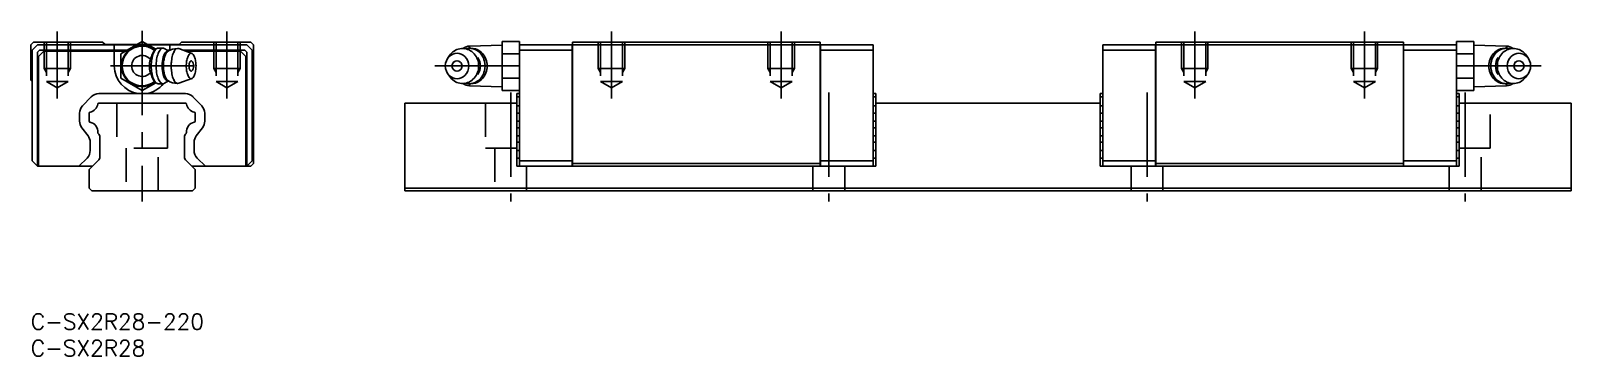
# Model space of a CAD drawing. Extents: x 0 to 291, y -8 to 53.
import ezdxf

# ---------------------------------------------------------------- set-up
doc = ezdxf.new("R2010")
doc.units = 0
doc.header["$LTSCALE"] = 0.5
doc.linetypes.add('CENTER', pattern=[50.8, 31.75, -6.35, 6.35, -6.35])
doc.linetypes.add('DASHED', pattern=[19.05, 12.7, -6.35])
doc.layers.get('0').update_dxf_attribs({"linetype": 'CONTINUOUS'})
doc.layers.add('CENTER', color=1, linetype='CENTER')
doc.styles.get("Standard").update_dxf_attribs({"font": 'txt.shx', "height": 3, "bigfont": 'bigfont.shx'})

# ---------------------------------------------------------------- blocks, each defined once
blk = doc.blocks.new('*U36')
at = {"color": 7, "linetype": 'CONTINUOUS'}
blk.add_text('C-SX2R28-220', height=3, dxfattribs=at).set_placement((0, -3))
blk = doc.blocks.new('*U37')
at = {"color": 7, "linetype": 'CONTINUOUS'}
blk.add_text('C-SX2R28', height=3, dxfattribs=at).set_placement((0, -8))

msp = doc.modelspace()

# ---------------------------------------------------------------- linework, layer by layer
at = {"color": 7, "linetype": 'CONTINUOUS'}
for p, q in [((0.5, 51.16), (0, 50.66)), ((0, 50.66), (0, 43.96)), ((1.25, 50.66), (0.25, 49.66)), ((0.25, 49.66), (0.25, 28.76)), ((13.55, 51.16), (0.5, 51.16)), ((40.75, 50.66), (1.25, 50.66)), ((1.66, 49.66), (1.25, 49.24)), ((1.45, 48.46), (2.45, 49.46)), ((18.2, 49.66), (1.66, 49.66)), ((17.85, 49.46), (2.45, 49.46)), ((14, 50.7), (13.55, 51.16)), ((28, 50.7), (14, 50.7)), ((15.75, 50.66), (15.75, 49.66)), ((15.75, 46.66), (15.75, 49.46)), ((21, 51.27), (17, 48.97)), ((23.55, 49.8), (21, 51.27)), ((23.29, 49.49), (23.52, 49.77)), ((24.93, 50), (24.05, 50.01)), ((25.95, 49.46), (25.22, 49.92)), ((26.32, 49.66), (25.64, 49.66)), ((26.32, 49.66), (25.64, 49.66)), ((26.32, 49.66), (25.64, 49.66)), ((25.95, 49.46), (25.85, 49.46)), ((26.25, 50.66), (26.25, 49.66)), ((27.92, 49.92), (30.37, 49.03)), ((28.45, 51.16), (28, 50.7)), ((41.5, 51.16), (28.45, 51.16)), ((40.34, 49.66), (28.66, 49.66)), ((39.55, 49.46), (29.21, 49.46)), ((39.55, 49.46), (40.55, 48.46)), ((40.75, 49.24), (40.34, 49.66)), ((41.75, 49.66), (40.75, 50.66)), ((42, 50.66), (41.5, 51.16)), ((41.75, 28.76), (41.75, 49.66)), ((42, 28.26), (42, 50.66)), ((82.97, 50.01), (82.58, 50.01)), ((88.87, 50.56), (82.73, 50.39)), ((82.73, 50.01), (82.73, 50.39)), ((92.17, 51.27), (88.87, 51.27)), ((88.87, 42.04), (88.87, 51.27)), ((92.17, 51.27), (92.17, 27.76)), ((92.17, 50.66), (102.12, 50.66)), ((92.17, 49.66), (102.12, 49.66)), ((102.12, 27.76), (102.12, 50.66)), ((102.17, 50.61), (102.12, 50.61)), ((102.17, 49.64), (102.12, 49.64)), ((102.17, 51.16), (148.87, 51.16)), ((102.17, 27.76), (102.17, 51.16)), ((102.17, 50.66), (148.87, 50.66)), ((148.87, 51.16), (148.87, 27.76)), ((148.87, 50.61), (148.92, 50.61)), ((148.87, 49.64), (148.92, 49.64)), ((148.92, 50.66), (158.87, 50.66)), ((148.92, 50.66), (148.92, 27.76)), ((148.92, 49.66), (158.87, 49.66)), ((158.87, 27.76), (158.87, 50.66)), ((202.17, 27.76), (202.17, 50.66)), ((212.12, 50.66), (202.17, 50.66)), ((212.12, 49.66), (202.17, 49.66)), ((212.12, 50.66), (212.12, 27.76)), ((212.17, 50.61), (212.12, 50.61)), ((212.17, 49.64), (212.12, 49.64)), ((258.87, 51.16), (212.17, 51.16)), ((212.17, 51.16), (212.17, 27.76)), ((258.87, 50.66), (212.17, 50.66)), ((258.87, 27.76), (258.87, 51.16)), ((258.87, 50.61), (258.92, 50.61)), ((258.87, 49.64), (258.92, 49.64)), ((268.87, 50.66), (258.92, 50.66)), ((258.92, 27.76), (258.92, 50.66)), ((268.87, 49.66), (258.92, 49.66)), ((268.87, 51.27), (268.87, 27.76)), ((268.87, 51.27), (272.17, 51.27)), ((272.17, 42.04), (272.17, 51.27)), ((272.17, 50.56), (278.32, 50.39)), ((278.08, 50.01), (278.46, 50.01)), ((278.32, 50.01), (278.32, 50.39)), ((1.25, 49.24), (1.25, 27.76)), ((1.45, 48.46), (1.45, 27.76)), ((17, 48.97), (17, 44.35)), ((40.55, 27.76), (40.55, 48.46)), ((40.75, 27.76), (40.75, 49.24)), ((78.96, 48.6), (78.6, 48.07)), ((92.17, 48.97), (88.87, 48.97)), ((268.87, 48.97), (272.17, 48.97)), ((282.08, 48.6), (282.44, 48.07)), ((0, 43.96), (0.25, 43.71)), ((17, 44.35), (21, 42.04)), ((23.29, 43.82), (23.52, 43.55)), ((25.95, 43.86), (25.22, 43.39)), ((25.85, 43.86), (25.95, 43.86)), ((27.92, 43.39), (30.37, 44.28)), ((78.6, 45.24), (78.96, 44.71)), ((92.17, 44.35), (88.87, 44.35)), ((268.87, 44.35), (272.17, 44.35)), ((282.44, 45.24), (282.08, 44.71)), ((9.77, 39.17), (11.41, 40.85)), ((12.84, 41.46), (29.16, 41.46)), ((21, 42.04), (23.55, 43.51)), ((24.05, 43.3), (24.93, 43.31)), ((30.59, 40.85), (32.23, 39.17)), ((82.58, 43.31), (82.97, 43.31)), ((82.73, 42.92), (82.73, 43.31)), ((82.73, 42.92), (88.87, 42.76)), ((92.17, 42.04), (88.87, 42.04)), ((91.67, 41.46), (91.67, 27.76)), ((92.17, 41.46), (91.67, 41.46)), ((92.17, 40.85), (91.67, 40.85)), ((158.87, 41.46), (159.37, 41.46)), ((158.87, 40.85), (159.37, 40.85)), ((159.37, 27.76), (159.37, 41.46)), ((202.17, 41.46), (201.67, 41.46)), ((201.67, 27.76), (201.67, 41.46)), ((202.17, 40.85), (201.67, 40.85)), ((268.87, 42.04), (272.17, 42.04)), ((268.87, 41.46), (269.37, 41.46)), ((268.87, 40.85), (269.37, 40.85)), ((269.37, 41.46), (269.37, 27.76)), ((278.32, 42.92), (272.17, 42.76)), ((278.46, 43.31), (278.08, 43.31)), ((278.32, 42.92), (278.32, 43.31)), ((9.2, 36.25), (9.2, 37.77)), ((11, 36.25), (11, 37.77)), ((12.84, 39.66), (29.16, 39.66)), ((31, 37.77), (31, 36.25)), ((32.8, 37.77), (32.8, 36.25)), ((70.52, 39.66), (91.67, 39.66)), ((70.52, 23.16), (70.52, 39.66)), ((92.17, 39.17), (91.67, 39.17)), ((92.17, 37.77), (91.67, 37.77)), ((158.87, 39.17), (159.37, 39.17)), ((158.87, 37.77), (159.37, 37.77)), ((159.37, 39.66), (201.67, 39.66)), ((202.17, 39.17), (201.67, 39.17)), ((202.17, 37.77), (201.67, 37.77)), ((268.87, 39.17), (269.37, 39.17)), ((268.87, 37.77), (269.37, 37.77)), ((269.37, 39.66), (290.52, 39.66)), ((290.52, 23.16), (290.52, 39.66)), ((10.79, 33.49), (9.61, 35.03)), ((32.39, 35.03), (31.21, 33.49)), ((92.17, 36.25), (91.67, 36.25)), ((92.17, 35.03), (91.67, 35.03)), ((158.87, 36.25), (159.37, 36.25)), ((158.87, 35.03), (159.37, 35.03)), ((202.17, 36.25), (201.67, 36.25)), ((202.17, 35.03), (201.67, 35.03)), ((268.87, 36.25), (269.37, 36.25)), ((268.87, 35.03), (269.37, 35.03)), ((11.2, 30.73), (11.2, 32.28)), ((12.85, 33.8), (12.71, 33.94)), ((13, 29.36), (13, 33.45)), ((29, 33.45), (29, 29.36)), ((29.29, 33.94), (29.15, 33.8)), ((30.8, 32.28), (30.8, 30.73)), ((92.17, 33.49), (91.67, 33.49)), ((92.17, 32.28), (91.67, 32.28)), ((158.87, 33.49), (159.37, 33.49)), ((158.87, 32.28), (159.37, 32.28)), ((202.17, 33.49), (201.67, 33.49)), ((202.17, 32.28), (201.67, 32.28)), ((268.87, 33.49), (269.37, 33.49)), ((268.87, 32.28), (269.37, 32.28)), ((9.05, 27.76), (10.61, 29.32)), ((31.39, 29.32), (32.95, 27.76)), ((92.17, 30.73), (91.67, 30.73)), ((92.17, 29.32), (91.67, 29.32)), ((158.87, 30.73), (159.37, 30.73)), ((158.87, 29.32), (159.37, 29.32)), ((202.17, 30.73), (201.67, 30.73)), ((202.17, 29.32), (201.67, 29.32)), ((268.87, 30.73), (269.37, 30.73)), ((268.87, 29.32), (269.37, 29.32)), ((0.25, 28.76), (1.25, 27.76)), ((11.6, 27.76), (1.25, 27.76)), ((11, 27.05), (11, 23.66)), ((12.85, 29.01), (11.07, 27.23)), ((30.93, 27.23), (29.15, 29.01)), ((41.5, 27.76), (30.4, 27.76)), ((31, 23.66), (31, 27.05)), ((40.75, 27.76), (41.75, 28.76)), ((41.5, 27.76), (42, 28.26)), ((102.12, 27.76), (91.67, 27.76)), ((92.17, 28.76), (102.12, 28.76)), ((102.17, 28.78), (102.12, 28.78)), ((102.17, 27.81), (102.12, 27.81)), ((102.17, 28.26), (148.87, 28.26)), ((148.87, 27.76), (102.17, 27.76)), ((148.87, 28.78), (148.92, 28.78)), ((148.87, 27.81), (148.92, 27.81)), ((148.92, 28.76), (158.87, 28.76)), ((148.92, 27.76), (159.37, 27.76)), ((212.12, 27.76), (201.67, 27.76)), ((212.12, 28.76), (202.17, 28.76)), ((212.17, 28.78), (212.12, 28.78)), ((212.17, 27.81), (212.12, 27.81)), ((258.87, 28.26), (212.17, 28.26)), ((212.17, 27.76), (258.87, 27.76)), ((258.87, 28.78), (258.92, 28.78)), ((258.87, 27.81), (258.92, 27.81)), ((268.87, 28.76), (258.92, 28.76)), ((258.92, 27.76), (269.37, 27.76)), ((11, 23.66), (11.5, 23.16)), ((30.5, 23.16), (31, 23.66)), ((70.52, 23.66), (290.52, 23.66)), ((11.5, 23.16), (30.5, 23.16)), ((70.52, 23.16), (290.52, 23.16))]:
    msp.add_line(p, q, dxfattribs=at)
at = {"color": 3, "linetype": 'DASHED'}
for p, q in [((2.5, 51.16), (2.5, 46.16)), ((2.93, 51.16), (2.93, 43.76)), ((7.07, 51.16), (7.07, 43.76)), ((7.5, 51.16), (7.5, 46.16)), ((34.5, 51.16), (34.5, 46.16)), ((34.93, 51.16), (34.93, 43.76)), ((39.07, 51.16), (39.07, 43.76)), ((39.5, 51.16), (39.5, 46.16)), ((107.02, 51.16), (107.02, 46.16)), ((107.46, 51.16), (107.46, 43.76)), ((111.59, 51.16), (111.59, 43.76)), ((112.02, 51.16), (112.02, 46.16)), ((139.02, 51.16), (139.02, 46.16)), ((139.46, 51.16), (139.46, 43.76)), ((143.59, 51.16), (143.59, 43.76)), ((144.02, 51.16), (144.02, 46.16)), ((217.02, 51.16), (217.02, 46.16)), ((217.46, 51.16), (217.46, 43.76)), ((221.59, 51.16), (221.59, 43.76)), ((222.02, 51.16), (222.02, 46.16)), ((249.02, 51.16), (249.02, 46.16)), ((249.46, 51.16), (249.46, 43.76)), ((253.59, 51.16), (253.59, 43.76)), ((254.02, 51.16), (254.02, 46.16)), ((2.5, 46.16), (7.5, 46.16)), ((2.5, 46.16), (2.93, 45.41)), ((2.93, 43.76), (7.07, 43.76)), ((2.93, 43.76), (5, 42.56)), ((7.07, 43.76), (5, 42.56)), ((7.5, 46.16), (7.07, 45.41)), ((34.5, 46.16), (39.5, 46.16)), ((34.5, 46.16), (34.93, 45.41)), ((34.93, 43.76), (39.07, 43.76)), ((34.93, 43.76), (37, 42.56)), ((39.07, 43.76), (37, 42.56)), ((39.5, 46.16), (39.07, 45.41)), ((107.02, 46.16), (112.02, 46.16)), ((107.02, 46.16), (107.46, 45.41)), ((107.46, 43.76), (111.59, 43.76)), ((107.46, 43.76), (109.52, 42.56)), ((111.59, 43.76), (109.52, 42.56)), ((112.02, 46.16), (111.59, 45.41)), ((139.02, 46.16), (144.02, 46.16)), ((139.02, 46.16), (139.46, 45.41)), ((139.46, 43.76), (143.59, 43.76)), ((139.46, 43.76), (141.52, 42.56)), ((143.59, 43.76), (141.52, 42.56)), ((144.02, 46.16), (143.59, 45.41)), ((222.02, 46.16), (217.02, 46.16)), ((217.02, 46.16), (217.46, 45.41)), ((221.59, 43.76), (217.46, 43.76)), ((217.46, 43.76), (219.52, 42.56)), ((221.59, 43.76), (219.52, 42.56)), ((222.02, 46.16), (221.59, 45.41)), ((254.02, 46.16), (249.02, 46.16)), ((249.02, 46.16), (249.46, 45.41)), ((253.59, 43.76), (249.46, 43.76)), ((249.46, 43.76), (251.52, 42.56)), ((253.59, 43.76), (251.52, 42.56)), ((254.02, 46.16), (253.59, 45.41)), ((16.25, 39.66), (16.25, 31.16)), ((25.75, 31.16), (25.75, 39.66)), ((85.77, 39.66), (85.77, 31.16)), ((275.27, 31.16), (275.27, 39.66)), ((25.75, 31.16), (16.25, 31.16)), ((18, 31.16), (18, 23.16)), ((24, 23.16), (24, 31.16)), ((91.67, 31.16), (85.77, 31.16)), ((87.52, 31.16), (87.52, 23.16)), ((275.27, 31.16), (269.37, 31.16)), ((273.52, 23.16), (273.52, 31.16)), ((93.52, 23.16), (93.52, 27.76)), ((147.52, 27.76), (147.52, 23.16)), ((153.52, 23.16), (153.52, 27.76)), ((207.52, 27.76), (207.52, 23.16)), ((213.52, 23.16), (213.52, 27.76)), ((267.52, 27.76), (267.52, 23.16))]:
    msp.add_line(p, q, dxfattribs=at)
at = {"color": 7, "linetype": 'CONTINUOUS'}
for centre, radius, start, end in [((21, 46.66), 3.9, 50.9718, 309.0282), ((21, 46.66), 3.74, 51.0329, 308.9671), ((24.88, 48.13), 2.09, 139.5538, 157.3697), ((25.24, 48.28), 2.27, 139.598, 160.8002), ((24.04, 49.33), 0.68, 89.8146, 141.4349), ((26.82, 47.94), 3, 146.419, 163.9372), ((25.1, 49.12), 0.918, 109.5055, 148.4502), ((24.93, 49.45), 0.551, 57.5252, 104.1804), ((25.89, 48.89), 0.569, 93.4944, 141.4349), ((27.69, 46.66), 3.29, 89.1369, 124.9824), ((28.25, 48.74), 1.38, 126.0403, 154.4616), ((27.74, 49.44), 0.519, 70.0924, 125.2235), ((81.58, 46.85), 3.16, 123.7997, 146.1384), ((81.44, 47.05), 2.91, 100.3514, 123.7661), ((81.42, 47.13), 2.82, 76.348, 100.2493), ((82.78, 48.4), 2, 91.5, 128.7532), ((82.59, 47.06), 2.94, 80.5353, 103.929), ((81.39, 47.02), 2.94, 52.9859, 76.2524), ((82.96, 47.07), 2.94, 53.8898, 89.8488), ((82.57, 47.06), 2.95, 57.3307, 80.285), ((82.44, 46.86), 3.19, 35.5149, 57.2955), ((82.79, 46.83), 3.23, 31.5185, 53.9499), ((278.26, 46.83), 3.23, 126.0501, 148.4815), ((278.6, 46.86), 3.19, 122.7045, 144.4851), ((278.08, 47.07), 2.94, 90.1512, 126.1102), ((278.47, 47.06), 2.95, 99.715, 122.6693), ((279.65, 47.02), 2.94, 103.7476, 127.0141), ((278.46, 47.06), 2.94, 76.071, 99.4647), ((278.27, 48.4), 2, 51.2468, 88.5), ((279.62, 47.13), 2.82, 79.7507, 103.652), ((279.6, 47.05), 2.91, 56.2339, 79.6486), ((279.46, 46.85), 3.16, 33.8616, 56.2003), ((21, 46.66), 1.98, 38.259, 321.741), ((26.49, 46.66), 4.12, 162.6982, 197.3018), ((30.42, 45.54), 8.2, 155.5597, 163.4295), ((31.4, 46.66), 8.68, 175.683, 184.317), ((29.25, 46.87), 6.52, 160.718, 176.1614), ((32.22, 46.66), 8.58, 173.5184, 186.4816), ((30.01, 46.94), 6.35, 163.1981, 173.801), ((32.04, 46.66), 7.26, 175.683, 184.317), ((29.78, 46.93), 4.99, 160.0114, 176.868), ((32.27, 46.66), 7.26, 175.8885, 184.1115), ((31.07, 46.76), 6.05, 166.8119, 176.1003), ((26.89, 48.01), 1.9, 139.598, 160.8002), ((28.5, 47.39), 3.41, 153.6234, 167.265), ((26.57, 48.39), 1.24, 128.03, 154.984), ((35.04, 46.66), 8.56, 175.825, 184.175), ((33.58, 46.79), 7.09, 166.5793, 176.0477), ((30.5, 47.56), 3.92, 152.982, 167.0658), ((35.54, 46.66), 6.22, 175.683, 184.317), ((34.41, 46.76), 5.09, 166.0541, 175.9315), ((32.1, 47.37), 2.69, 151.4947, 166.6232), ((30.52, 48.25), 0.885, 121.2698, 153.2617), ((32.42, 46.66), 2.56, 173.7782, 186.2218), ((31.8, 46.73), 1.94, 164.0092, 174.023), ((30.88, 47.01), 0.977, 148.743, 164.6112), ((30.32, 47.36), 0.321, 116.9113, 150.4592), ((30.24, 48.68), 0.371, 61.134, 118.866), ((30.24, 47.5), 0.155, 58.6993, 113.8023), ((29.4, 46.66), 1.34, 313.2338, 46.7662), ((29.96, 48.25), 0.885, 26.7383, 58.7302), ((28.38, 47.37), 2.69, 13.3768, 28.5053), ((26.06, 46.76), 5.09, 4.0685, 13.9459), ((24.94, 46.66), 6.22, 355.683, 4.317), ((80.71, 46.66), 2.53, 134.7224, 225.2776), ((80.39, 46.96), 2.09, 45.5005, 134.4995), ((80.52, 46.66), 1.06, 134.7224, 225.2776), ((80.39, 46.78), 0.872, 45.5005, 134.4995), ((80.26, 46.66), 1.06, 314.7224, 45.2776), ((80.07, 46.66), 2.53, 314.7224, 45.2776), ((81.23, 46.82), 3.2, 30.981, 52.964), ((81.01, 46.68), 3.46, 10.1721, 31.0278), ((81.81, 46.66), 2.98, 327.435, 32.5652), ((80.92, 46.66), 3.55, 349.7879, 10.29), ((82.22, 46.7), 3.46, 14.9361, 35.548), ((82.56, 46.68), 3.51, 10.3156, 31.5664), ((82.07, 46.66), 3.61, 344.994, 15.006), ((82.45, 46.66), 3.62, 349.6015, 10.3985), ((278.6, 46.66), 3.62, 169.6015, 190.3985), ((278.49, 46.68), 3.51, 148.4336, 169.6844), ((278.97, 46.66), 3.61, 164.994, 195.006), ((278.83, 46.7), 3.46, 144.452, 165.0639), ((279.23, 46.66), 2.98, 147.4348, 212.565), ((280.13, 46.66), 3.55, 169.71, 190.2121), ((280.03, 46.68), 3.46, 148.9722, 169.8279), ((279.81, 46.82), 3.2, 127.036, 149.019), ((280.97, 46.66), 2.53, 134.7224, 225.2776), ((280.66, 46.96), 2.09, 45.5005, 134.4995), ((280.79, 46.66), 1.06, 134.7224, 225.2776), ((280.66, 46.78), 0.872, 45.5005, 134.4995), ((280.52, 46.66), 1.06, 314.7224, 45.2776), ((280.34, 46.66), 2.53, 314.7224, 45.2776), ((30.42, 47.77), 8.2, 196.5705, 204.4403), ((29.25, 46.44), 6.52, 183.8386, 199.282), ((24.88, 45.18), 2.09, 202.6303, 220.4462), ((25.24, 45.03), 2.27, 199.1998, 220.402), ((30.01, 46.37), 6.35, 186.199, 196.8019), ((26.82, 45.37), 3, 196.0628, 213.581), ((25.1, 44.19), 0.918, 211.5498, 250.4945), ((29.78, 46.38), 4.99, 183.132, 199.9886), ((31.07, 46.55), 6.05, 183.8997, 193.1881), ((26.89, 45.3), 1.9, 199.1998, 220.402), ((28.5, 45.92), 3.41, 192.735, 206.3766), ((25.89, 44.42), 0.569, 218.5651, 266.5056), ((26.57, 44.93), 1.24, 205.016, 231.97), ((27.69, 46.65), 3.29, 235.0186, 270.862), ((33.58, 46.52), 7.09, 183.9523, 193.4207), ((30.5, 45.75), 3.92, 192.9342, 207.018), ((28.25, 44.57), 1.38, 205.5384, 233.9597), ((34.41, 46.55), 5.09, 184.0685, 193.9459), ((32.1, 45.95), 2.69, 193.3768, 208.5053), ((30.52, 45.06), 0.885, 206.7383, 238.7302), ((31.8, 46.58), 1.94, 185.977, 195.9908), ((30.88, 46.3), 0.977, 195.3888, 211.257), ((30.32, 45.96), 0.321, 209.5408, 243.0887), ((30.24, 44.63), 0.371, 241.134, 298.866), ((30.24, 45.81), 0.155, 246.1977, 301.3007), ((29.96, 45.06), 0.885, 301.2698, 333.2617), ((28.38, 45.95), 2.69, 331.4947, 346.6232), ((26.06, 46.55), 5.09, 346.0541, 355.9315), ((80.39, 46.35), 2.09, 225.5005, 314.4995), ((81.58, 46.47), 3.15, 213.8629, 236.2875), ((80.39, 46.53), 0.872, 225.5005, 314.4995), ((81.44, 46.26), 2.91, 236.3214, 259.7399), ((81.39, 46.29), 2.94, 283.8385, 307.1008), ((82.96, 46.24), 2.94, 270.1167, 306.1107), ((82.57, 46.25), 2.95, 279.715, 302.6693), ((81.23, 46.5), 3.2, 307.1224, 329.1003), ((81.01, 46.63), 3.46, 329.0534, 349.9059), ((82.44, 46.45), 3.19, 302.7045, 324.4851), ((82.79, 46.49), 3.23, 306.0501, 328.4815), ((82.22, 46.61), 3.46, 324.452, 345.0638), ((82.56, 46.63), 3.51, 328.4336, 349.6844), ((278.49, 46.63), 3.51, 190.3156, 211.5664), ((278.83, 46.61), 3.46, 194.9362, 215.548), ((278.26, 46.49), 3.23, 211.5185, 233.9499), ((278.6, 46.45), 3.19, 215.5149, 237.2955), ((278.08, 46.24), 2.94, 233.8893, 269.8833), ((280.03, 46.63), 3.46, 190.0941, 210.9466), ((278.47, 46.25), 2.95, 237.3307, 260.285), ((279.81, 46.5), 3.2, 210.8997, 232.8776), ((279.65, 46.29), 2.94, 232.8992, 256.1615), ((280.66, 46.35), 2.09, 225.5005, 314.4995), ((280.66, 46.53), 0.872, 225.5005, 314.4995), ((279.6, 46.26), 2.91, 280.2601, 303.6786), ((279.46, 46.47), 3.15, 303.7125, 326.1371), ((12.84, 39.46), 2, 90, 135.666), ((24.04, 43.99), 0.68, 218.5651, 270.1854), ((24.93, 43.86), 0.551, 255.8196, 302.4748), ((27.74, 43.88), 0.519, 234.7765, 289.9076), ((29.16, 39.46), 2, 44.334, 90), ((81.42, 46.18), 2.82, 259.8421, 283.7431), ((82.78, 44.92), 2, 231.2468, 268.5), ((82.59, 46.25), 2.94, 256.0709, 279.4649), ((278.46, 46.25), 2.94, 260.5351, 283.9291), ((278.27, 44.92), 2, 271.5, 308.7532), ((279.62, 46.18), 2.82, 256.2569, 280.1579), ((11.2, 37.77), 2, 135.666, 180), ((11.2, 37.77), 0.2, 99.6908, 180), ((10.86, 39.75), 1.8, 279.6908, 351.6711), ((12.84, 39.46), 0.2, 90, 171.6711), ((29.16, 39.46), 0.2, 8.3289, 90), ((31.14, 39.75), 1.8, 188.3289, 260.3092), ((30.8, 37.77), 0.2, 0, 80.3092), ((30.8, 37.77), 2, 0, 44.334), ((11.2, 36.25), 2, 180, 217.414), ((11.2, 36.25), 0.2, 180, 260.3092), ((10.86, 34.27), 1.8, 354.5772, 80.3092), ((31.14, 34.27), 1.8, 99.6908, 185.4228), ((30.8, 36.25), 0.2, 279.6908, 0), ((30.8, 36.25), 2, 322.586, 0), ((9.2, 32.28), 2, 0, 37.414), ((12.86, 34.08), 0.2, 174.5772, 225), ((12.5, 33.45), 0.5, 0, 45), ((29.5, 33.45), 0.5, 135, 180), ((29.14, 34.08), 0.2, 315, 5.4228), ((32.8, 32.28), 2, 142.586, 180), ((9.2, 30.73), 2, 315, 0), ((12.5, 29.36), 0.5, 315, 0), ((29.5, 29.36), 0.5, 180, 225), ((32.8, 30.73), 2, 180, 225), ((11.25, 27.05), 0.25, 135, 180), ((30.75, 27.05), 0.25, 0, 45)]:
    msp.add_arc(centre, radius, start, end, dxfattribs=at)
at = {"color": 7, "linetype": 'CONTINUOUS', "extrusion": (0, 0, -1)}
for start, end in [(277.9139, 0), (219.4115, 262.0861)]:
    msp.add_arc((-21, 46.66), 5.25, start, end, dxfattribs=at)
at = {"layer": 'CENTER', "color": 1, "linetype": 'CENTER'}
for p, q in [((5, 53.16), (5, 40.56)), ((21, 53.27), (21, 21.16)), ((37, 53.16), (37, 40.56)), ((109.52, 53.16), (109.52, 40.56)), ((141.52, 53.16), (141.52, 40.56)), ((219.52, 53.16), (219.52, 40.56)), ((251.52, 53.16), (251.52, 40.56)), ((15, 46.66), (33.16, 46.66)), ((76.17, 46.66), (94.17, 46.66)), ((284.87, 46.66), (266.87, 46.66)), ((90.52, 41.66), (90.52, 21.16)), ((150.52, 41.66), (150.52, 21.16)), ((210.52, 41.66), (210.52, 21.16)), ((270.52, 41.66), (270.52, 21.16))]:
    msp.add_line(p, q, dxfattribs=at)

# ---------------------------------------------------------------- block references
at = {"color": 7, "linetype": 'CONTINUOUS'}
for name in ['*U36', '*U37']:
    msp.add_blockref(name, (0, 0), dxfattribs=at)

doc.saveas('drawing.dxf')
